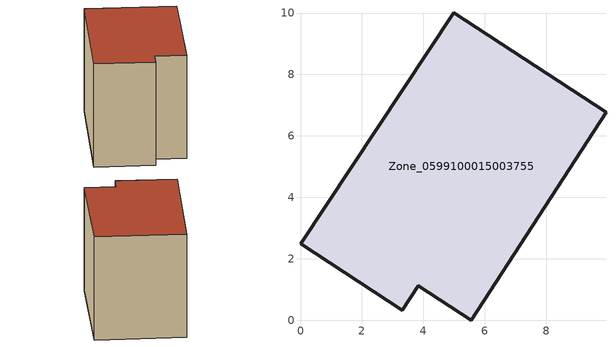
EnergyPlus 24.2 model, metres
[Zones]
Zone_0599100015003755
 floor ground (C_G): 4.99,10.01 9.95,6.78 5.55,0 3.84,1.12 3.32,0.32 0,2.48 z0.81
 wall outside (C_F): 9.95,6.78 4.99,10.01 0,2.48 3.32,0.32 3.84,1.12 5.55,0 9.95,6.78 z0.81:7.96
 roof outside (C_R): 4.99,10.01 0,2.48 3.32,0.32 3.84,1.12 5.55,0 9.95,6.78 z7.96
[BUILDING]
Pand.0599100015003755: North Axis=0; Terrain=City; Loads Convergence Tolerance Value=0.04; Temperature Convergence Tolerance Value=0.4; Solar Distribution=FullExterior; Maximum Number of Warmup Days=25; Minimum Number of Warmup Days=1
[Site:Location]
Rotterdam.The.Hague.AP_ZH_NLD Design_Conditions: Latitude=51.96; Longitude=4.45; Time Zone=1; Elevation=-4.5
[SITE:GROUNDTEMPERATURE:BUILDINGSURFACE]
18, 18, 18, 18, 18, 18, 18, 18, 18, 18, 18, 18
[MATERIAL] Thermal Absorptance=0.9; Solar Absorptance=0.7; Visible Absorptance=0.7
Name | Roughness | Thickness | Conductivity | Density | Specific Heat
G.TI.1965-1974 | MediumSmooth | 0.15 | 0.882353 | 540 | 1210
F.TI.1965-1974 | Rough | 0.3 | 0.697674 | 1920 | 840
R.TI.1965-1974 | MediumRough | 0.2 | 0.232558 | 1500 | 1000
[CONSTRUCTION]
C_G: G.TI.1965-1974
C_F: F.TI.1965-1974
C_R: R.TI.1965-1974
[ZONE]
Zone_0599100015003755: Type=1; Multiplier=1; Ceiling Height=Autocalculate; Volume=Autocalculate; Floor Area=autocalculate; Part of Total Floor Area=Yes
[ZONEINFILTRATION:DESIGNFLOWRATE]
Infil_Zone_0599100015003755: Zone or ZoneList or Space or SpaceList=Zone_0599100015003755; Schedule=AlwaysOn; Design Flow Rate Calculation Method=Flow/Area; Flow Rate per Floor Area=0.003; Constant Term Coefficient=1; Temperature Term Coefficient=0; Velocity Term Coefficient=0; Velocity Squared Term Coefficient=0
[HVACTEMPLATE:ZONE:IDEALLOADSAIRSYSTEM]
Zone_0599100015003755: Maximum Heating Supply Air Temperature=50; Minimum Cooling Supply Air Temperature=13; Maximum Heating Supply Air Humidity Ratio=0.0156; Minimum Cooling Supply Air Humidity Ratio=0.0077; Heating Limit=NoLimit; Cooling Limit=NoLimit; Dehumidification Control Type=ConstantSensibleHeatRatio; Cooling Sensible Heat Ratio=0.7; Dehumidification Setpoint=60; Humidification Control Type=None; Humidification Setpoint=30; Outdoor Air Method=None; Outdoor Air Flow Rate per Person=0.00944; Outdoor Air Flow Rate per Zone Floor Area=0; Outdoor Air Flow Rate per Zone=0; Demand Controlled Ventilation Type=None; Outdoor Air Economizer Type=NoEconomizer; Heat Recovery Type=None; Sensible Heat Recovery Effectiveness=0.7; Latent Heat Recovery Effectiveness=0.65
[ZONECONTROL:THERMOSTAT]
ThermostatControl_Zone_0599100015003755: Zone or ZoneList=Zone_0599100015003755; Control Type Schedule=DualSetpointControlType; Control 1=Thermostat_Zone_0599100015003755; Temperature Difference Between Cutout And Setpoint=0
[THERMOSTATSETPOINT:DUALSETPOINT]
Thermostat_Zone_0599100015003755: Heating Setpoint Temperature Schedule=HeatingSetpoint_Zone_0599100015003755; Cooling Setpoint Temperature Schedule=CoolingSetpoint_Zone_0599100015003755
[SCHEDULE:COMPACT]
HeatingSetpoint_Zone_0599100015003755: Through: 12/31, For: AllDays, Until: 24:00, 21
CoolingSetpoint_Zone_0599100015003755: Through: 12/31, For: AllDays, Until: 24:00, 24
DualSetpointControlType: Through: 12/31, For: AllDays, Until: 24:00, 4
AlwaysOn: Through: 12/31, For: AllDays, Until: 24:00, 1
